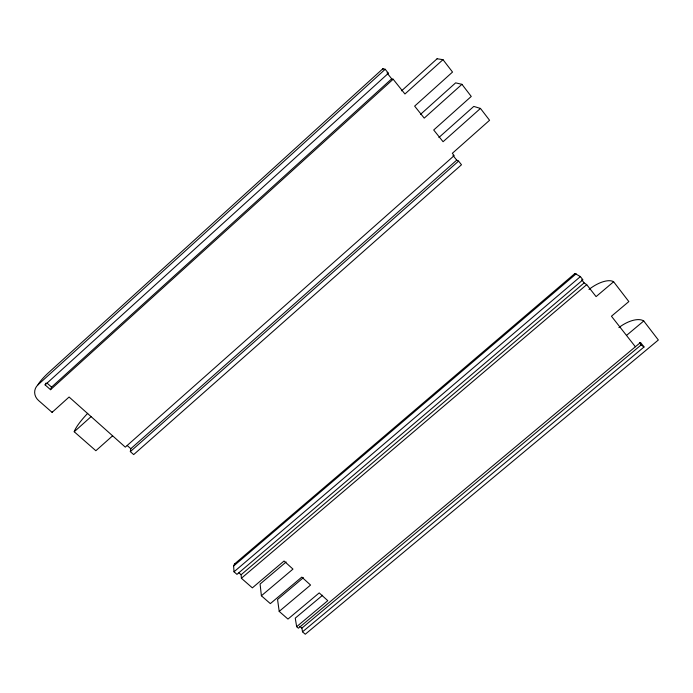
<?xml version="1.0" encoding="UTF-8"?>
<svg xmlns="http://www.w3.org/2000/svg" width="693" height="693" viewBox="0 0 693 693"><rect width="100%" height="100%" fill="white"/><g stroke="black" fill="none" stroke-linecap="round" stroke-linejoin="round"><path stroke-width="1.04" d="M233.628 566.016L234.425 564.067L574.939 273.484L580.396 276.594L582.926 279.825L236.963 574.376L234.009 571.786L233.628 566.016L576.169 273.787M130.336 451.611L130.795 448.717L456.722 160.135L458.575 161.114L461.495 164.769L133.671 454.591L130.336 451.611L458.575 161.114M50.528 389.7L51.559 387.127L391.71 78.82L393.156 79.236L404.946 93.988L442.992 59.659L452.529 72.063L414.639 106.133L424.229 118.131L461.945 84.329L471.257 96.448L433.705 129.989L443.07 141.718L480.466 108.437L489.57 120.279L452.338 153.309L454.175 155.613L125.303 447.132L69.092 397.02L52.088 412.37L38.583 400.528A12.483 11.071 10.9 0 1 38.028 384.771A12.344 1.784 -45.3 0 1 48.38 372.834L382.9 68.711L385.204 69.283L388.392 73.276L45.097 384.884L50.528 389.7L393.156 79.236M45.097 384.884L45.807 383.186M52.088 412.37L52.46 411.651M38.028 384.771L385.204 69.283M401.542 90.852L437.092 58.775M420.452 114.432L455.639 82.857L461.945 84.329M112.612 435.819L95.859 450.727L74.22 431.756L91.095 416.632M438.894 137.509L473.787 106.41L480.466 108.437M234.009 571.786L580.396 276.594M618.901 327.59A22.678 11.062 -35.4 0 1 643.745 320.98L658.35 339.994L305.266 634.234L302.52 631.825L644.031 346.985L640.523 342.472L298.388 628.205L296.656 626.689L327.789 600.675L319.213 592.905L287.967 619.074L279.201 611.391L310.551 585.048L301.801 577.113L270.339 603.62L261.391 595.781L292.966 569.1L284.043 561.009L252.356 587.863L241.389 578.257L241.112 574.748L584.13 282.909L586.711 284.65L596.084 296.613L613.617 281.756L628.837 301.576L611.451 316.225L635.377 346.769M241.389 578.257L586.711 284.65M286.131 561.988L260.092 584.043L261.391 595.781M303.413 577.667L277.555 599.445L279.201 611.391M626.498 335.429L643.745 320.98M322.626 595.235L295.261 618.139L296.656 626.689M302.52 631.825L301.879 628.118L641.172 344.906L644.031 346.985M382.9 68.711L382.831 69.75M234.425 564.067L235.499 563.92M437.066 58.766L442.992 59.659M386.98 72.904L388.392 73.276M238.92 572.825L241.112 574.748M299.826 626.307L301.879 628.118M46.942 383.021L51.559 387.127M127.226 445.53L130.795 448.717M387.656 73.753L391.71 78.82M452.971 155.449L456.722 160.135M581.618 279.712L584.13 282.909M639.422 342.663L641.172 344.906M574.939 273.484L575.086 274.185M588.981 289.449A23.138 10.23 -36.4 0 1 613.617 281.756M74.22 431.756A24.134 4.834 -46.1 0 1 87.716 413.331"/></g></svg>
